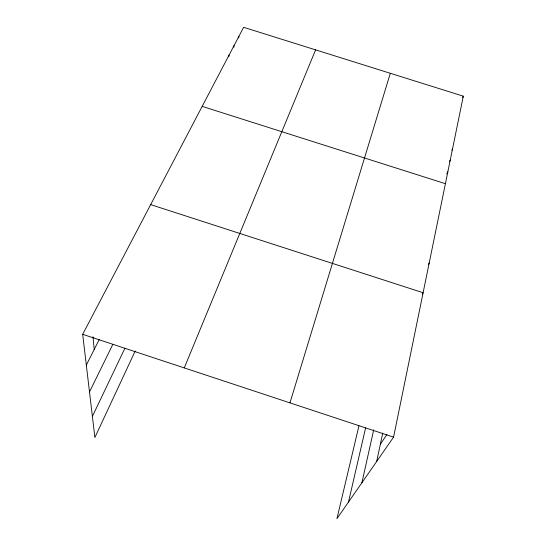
<?xml version="1.0" encoding="UTF-8"?>
<svg xmlns="http://www.w3.org/2000/svg" width="546" height="546" viewBox="0 0 546 546"><rect width="100%" height="100%" fill="white"/><g stroke="black" fill="none" stroke-linecap="round" stroke-linejoin="round"><path stroke-width="0.82" d="M228.863 56.736L229.067 55.078M233.831 47.243L234.043 45.584M238.677 37.988L238.889 36.329M358.947 425.873L336.93 518.7L393.577 437.134L463.315 96.171L243.625 27.3L82.685 334.316L94.888 437.496L135.21 351.003M376.651 461.507L382.753 433.08M361.896 482.753L373.723 429.791M348.485 502.054L365.615 427.887M289.96 402.866L390.308 73.287M184.261 367.908L315.615 49.87M462.612 97.7L463.315 96.171M92.397 416.386L124.87 348.321M451.829 150.259L452.566 148.724M449.501 161.602L450.245 160.074M89.503 391.939L112.831 344.369M446.744 174.01L447.857 171.731M86.323 365.076L99.208 339.605M428.378 264.537L429.183 263.035M422.297 294.192L423.109 292.731L150.676 204.62M380.357 444.246L386.937 434.452M202.177 106.374L445.413 183.702M82.685 334.316L393.577 437.134M92.991 336.752L94.219 349.46"/></g></svg>
